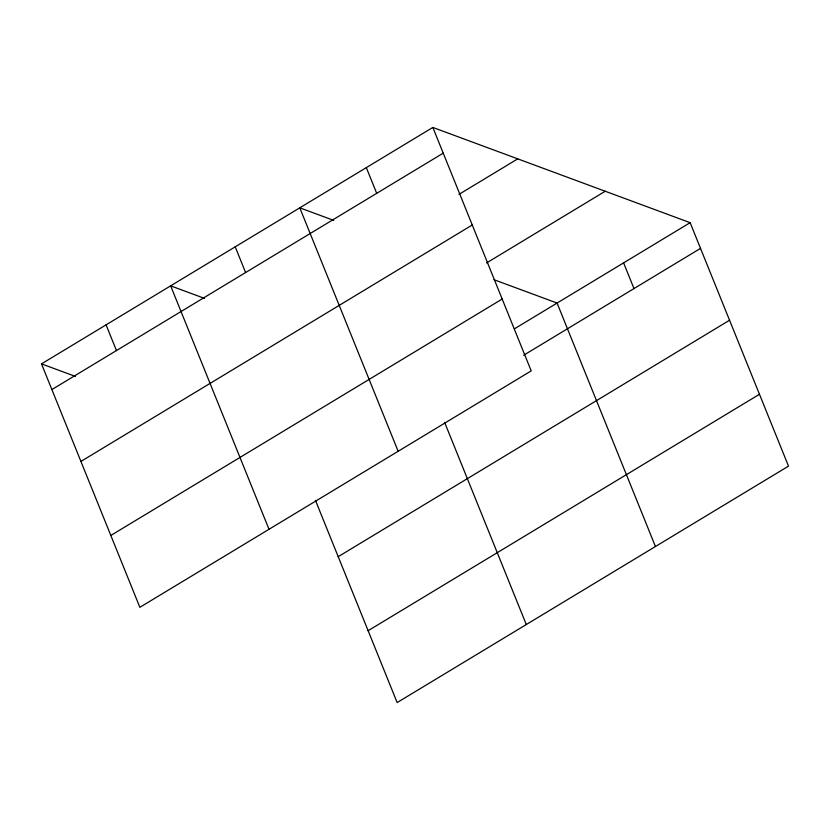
<?xml version="1.0" encoding="UTF-8"?>
<svg xmlns="http://www.w3.org/2000/svg" width="830" height="830" viewBox="0 0 830 830"><rect width="100%" height="100%" fill="white"/><g stroke="black" fill="none" stroke-linecap="round" stroke-linejoin="round"><path stroke-width="1.25" d="M432.845 127.436L531.21 370.886L139.865 607.321L41.5 363.872L432.845 127.436L690.135 222.679L788.5 466.128L397.155 702.564L315.462 500.386M51.885 389.571L443.241 153.135M458.99 194.365L517.754 158.862M80.915 461.428L472.27 224.992M486.588 262.923L605.236 191.242M110.826 535.464L502.181 299.028M514.393 328.846L690.135 222.679M523.689 355.219L700.52 248.378M338.204 556.681L729.56 320.235M368.115 630.707L759.471 394.271M333.753 220.396L299.786 207.822L398.151 451.281M494.006 279.71L557.075 303.064L655.441 546.524M204.605 298.416L170.648 285.842L269.013 529.301M41.5 363.872L75.457 376.436M623.61 262.871L633.996 288.581M366.321 167.629L376.706 193.338M444.61 422.366L526.293 624.544M235.222 246.832L245.607 272.541M106.074 324.852L116.459 350.561"/></g></svg>
